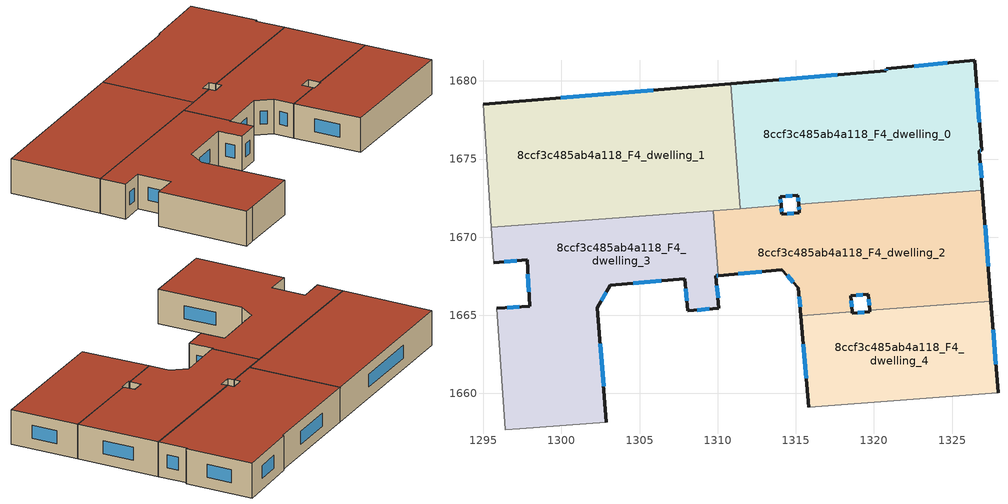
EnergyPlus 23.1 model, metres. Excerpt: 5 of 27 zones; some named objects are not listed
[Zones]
8ccf3c485ab4a118_F4_dwelling_0
 floor to 8ccf3c485ab4a118_F3_dwelling_0 (EU_floor_Construction): 1326.46,1681.33 1326.89,1675.55 1326.75,1675.53 1326.94,1673 1315.18,1672.11 1315.13,1672.69 1314,1672.59 1314.06,1672.03 1311.44,1671.83 1310.83,1679.82 1320.78,1680.65 1320.79,1680.77 z12
 wall outside (EU_wall_Construction): 1314.06,1672.03 1314,1672.59 1315.13,1672.69 1315.18,1672.11 / 1326.94,1673 1326.75,1675.53 1326.89,1675.55 1326.46,1681.33 1320.79,1680.77 1320.78,1680.65 1310.83,1679.82 z12:15
 wall to 8ccf3c485ab4a118_F4_dwelling_2 (EU_wall_Construction): 1315.18,1672.11 1326.94,1673 / 1311.44,1671.83 1314.06,1672.03 z12:15
 wall to 8ccf3c485ab4a118_F4_dwelling_1 (EU_wall_Construction): 1310.83,1679.82 1311.44,1671.83 z12:15
 window (EU_Window_Construction): 1315.15,1672.51 1315.17,1672.29 / 1314.36,1672.62 1314.78,1672.65 / 1314.04,1672.2 1314.02,1672.41 / 1317.66,1680.39 1313.95,1680.08 / 1320.79,1680.74 1320.78,1680.69 / 1324.68,1681.16 1322.57,1680.95 / 1326.75,1677.36 1326.59,1679.52 / 1326.79,1675.53 1326.85,1675.54 / 1326.88,1673.79 1326.81,1674.74 z12.94:14.06
 roof outside (EU_roof_Construction): 1326.94,1673 1326.75,1675.53 1326.89,1675.55 1326.46,1681.33 1320.79,1680.77 1320.78,1680.65 1310.83,1679.82 1311.44,1671.83 1314.06,1672.03 1314,1672.59 1315.13,1672.69 1315.18,1672.11 z15
8ccf3c485ab4a118_F4_dwelling_1
 floor to 8ccf3c485ab4a118_F3_dwelling_1 (EU_floor_Construction): 1310.83,1679.82 1311.44,1671.83 1295.51,1670.63 1294.98,1678.5 z12
 wall outside (EU_wall_Construction): 1310.83,1679.82 1294.98,1678.5 z12:15
 wall adiabatic (EU_wall_Construction): 1294.98,1678.5 1295.51,1670.63 z12:15
 wall to 8ccf3c485ab4a118_F4_dwelling_3 (EU_wall_Construction): 1295.51,1670.63 1309.73,1671.7 z12:15
 wall to 8ccf3c485ab4a118_F4_dwelling_2 (EU_wall_Construction): 1309.73,1671.7 1311.44,1671.83 z12:15
 window (EU_Window_Construction): 1305.86,1679.41 1299.95,1678.91 z12.94:14.06
 roof outside (EU_roof_Construction): 1311.44,1671.83 1310.83,1679.82 1294.98,1678.5 1295.51,1670.63 z15
8ccf3c485ab4a118_F4_dwelling_2
 floor to 8ccf3c485ab4a118_F3_dwelling_2 (EU_floor_Construction): 1326.94,1673 1327.49,1665.9 1319.73,1665.31 1319.64,1666.33 1318.52,1666.25 1318.61,1665.23 1315.32,1664.98 1315.16,1666.76 1314.11,1667.91 1310.05,1667.54 1309.73,1671.7 1314.06,1672.03 1314.11,1671.46 1315.23,1671.57 1315.18,1672.11 z12
 wall outside (EU_wall_Construction): 1315.18,1672.11 1315.23,1671.57 1314.11,1671.46 1314.06,1672.03 / 1327.49,1665.9 1326.94,1673 / 1318.61,1665.23 1318.52,1666.25 1319.64,1666.33 1319.73,1665.31 / 1310.05,1667.54 1314.11,1667.91 1315.16,1666.76 1315.32,1664.98 z12:15
 wall to 8ccf3c485ab4a118_F4_dwelling_4 (EU_wall_Construction): 1319.73,1665.31 1327.49,1665.9 / 1315.32,1664.98 1318.61,1665.23 z12:15
 wall to 8ccf3c485ab4a118_F4_dwelling_3 (EU_wall_Construction): 1309.73,1671.7 1310.05,1667.54 z12:15
 window (EU_Window_Construction): 1314.09,1671.64 1314.07,1671.85 / 1314.88,1671.53 1314.46,1671.49 / 1315.2,1671.94 1315.21,1671.74 / 1327.32,1668.12 1327.11,1670.77 / 1319.67,1666.01 1319.7,1665.63 / 1318.87,1666.27 1319.29,1666.31 / 1318.58,1665.55 1318.55,1665.93 / 1315.21,1666.2 1315.27,1665.54 / 1314.44,1667.55 1314.83,1667.12 / 1311.32,1667.66 1312.83,1667.79 z12.94:14.06
 roof outside (EU_roof_Construction): 1327.49,1665.9 1326.94,1673 1315.18,1672.11 1315.23,1671.57 1314.11,1671.46 1314.06,1672.03 1309.73,1671.7 1310.05,1667.54 1314.11,1667.91 1315.16,1666.76 1315.32,1664.98 1318.61,1665.23 1318.52,1666.25 1319.64,1666.33 1319.73,1665.31 z15
8ccf3c485ab4a118_F4_dwelling_3
 floor to 8ccf3c485ab4a118_F3_dwelling_3 (EU_floor_Construction): 1309.73,1671.7 1310.05,1667.54 1309.89,1667.53 1310.08,1665.46 1308.07,1665.28 1307.89,1667.34 1303.11,1666.91 1302.29,1665.47 1302.88,1658.16 1297.33,1657.74 1296.39,1657.66 1295.86,1665.45 1297.98,1665.58 1297.8,1668.54 1295.67,1668.36 1295.51,1670.63 z12
 wall outside (EU_wall_Construction): 1295.67,1668.36 1297.8,1668.54 1297.98,1665.58 1295.86,1665.45 / 1302.88,1658.16 1302.29,1665.47 1303.11,1666.91 1307.89,1667.34 1308.07,1665.28 1310.08,1665.46 1309.89,1667.53 1310.05,1667.54 z12:15
 wall adiabatic (EU_wall_Construction): 1295.51,1670.63 1295.67,1668.36 / 1295.86,1665.45 1296.39,1657.66 1297.33,1657.74 1302.88,1658.16 z12:15
 window (EU_Window_Construction): 1297.86,1667.61 1297.92,1666.51 / 1296.34,1668.42 1297.13,1668.49 / 1309.94,1667.53 1310,1667.54 / 1310.02,1666.11 1309.95,1666.88 / 1308.7,1665.34 1309.45,1665.41 / 1307.94,1666.7 1308.01,1665.93 / 1304.61,1667.05 1306.39,1667.21 / 1302.55,1665.92 1302.85,1666.46 / 1302.7,1660.45 1302.47,1663.18 / 1297.31,1665.54 1296.52,1665.49 z12.94:14.06
 roof outside (EU_roof_Construction): 1302.88,1658.16 1302.29,1665.47 1303.11,1666.91 1307.89,1667.34 1308.07,1665.28 1310.08,1665.46 1309.89,1667.53 1310.05,1667.54 1309.73,1671.7 1295.51,1670.63 1295.67,1668.36 1297.8,1668.54 1297.98,1665.58 1295.86,1665.45 1296.39,1657.66 1297.33,1657.74 z15
8ccf3c485ab4a118_F4_dwelling_4
 floor to 8ccf3c485ab4a118_F3_dwelling_4 (EU_floor_Construction): 1327.49,1665.9 1327.94,1660.04 1315.83,1659.13 1315.32,1664.98 1318.61,1665.23 1318.62,1665.12 1319.74,1665.22 1319.73,1665.31 z12
 wall outside (EU_wall_Construction): 1319.73,1665.31 1319.74,1665.22 1318.62,1665.12 1318.61,1665.23 / 1327.94,1660.04 1327.49,1665.9 / 1315.32,1664.98 1315.83,1659.13 z12:15
 wall adiabatic (EU_wall_Construction): 1315.83,1659.13 1327.94,1660.04 z12:15
 window (EU_Window_Construction): 1319.39,1665.19 1318.97,1665.15 / 1327.8,1661.88 1327.63,1664.06 / 1315.48,1663.15 1315.67,1660.96 z12.94:14.06
 roof outside (EU_roof_Construction): 1327.94,1660.04 1327.49,1665.9 1319.73,1665.31 1319.74,1665.22 1318.62,1665.12 1318.61,1665.23 1315.32,1664.98 1315.83,1659.13 z15
[Building]
EU S2 Campaign: North Axis=0; Terrain=City; Solar Distribution=FullExterior
[Site:Location]
Vienna: Latitude=48; Longitude=16.5; Time Zone=1; Elevation=183
[SizingPeriod:WeatherFileDays]
AnnualSizingPeriod: Begin Month=1; Begin Day of Month=1; End Month=12; End Day of Month=31; Day of Week for Start Day=Monday; Use Weather File Daylight Saving Period=No; Use Weather File Rain and Snow Indicators=No
[MATERIAL]
EU_InternalMass_Material: Roughness=MediumRough; Thickness=0.1; Conductivity=1; Density=1800; Specific Heat=900; Thermal Absorptance=0.9; Solar Absorptance=0.7; Visible Absorptance=0.7
[MATERIAL:NOMASS] Roughness=MediumRough; Thermal Absorptance=0.9; Solar Absorptance=0.7; Visible Absorptance=0.7
Name | Thermal Resistance
EU_wall_NoMass | 0.914258
EU_roof_NoMass | 0.954009
EU_floor_NoMass | 1.09711
[WINDOWMATERIAL:SIMPLEGLAZINGSYSTEM]
EU_Window_SimpleGlazing: UFactor=2.09642; Solar Heat Gain Coefficient=0.65; Visible Transmittance=0.65
[CONSTRUCTION]
EU_wall_Construction: EU_wall_NoMass
EU_roof_Construction: EU_roof_NoMass
EU_floor_Construction: EU_floor_NoMass
EU_Window_Construction: EU_Window_SimpleGlazing
EU_InternalMass_Construction: EU_InternalMass_Material
[ZONE] Type=1; Multiplier=1; Ceiling Height=autocalculate; Floor Area=autocalculate; Part of Total Floor Area=Yes
Name | Volume
8ccf3c485ab4a118_F4_dwelling_0 | 379.925
8ccf3c485ab4a118_F4_dwelling_1 | 379.909
8ccf3c485ab4a118_F4_dwelling_2 | 320.167
8ccf3c485ab4a118_F4_dwelling_3 | 346.603
8ccf3c485ab4a118_F4_dwelling_4 | 214.194
[INTERNALMASS] Construction=EU_InternalMass_Construction
Name | Zone or ZoneList | Surface Area
8ccf3c485ab4a118_F4_dwelling_0_EU_InternalMass | 8ccf3c485ab4a118_F4_dwelling_0 | 126.642
8ccf3c485ab4a118_F4_dwelling_1_EU_InternalMass | 8ccf3c485ab4a118_F4_dwelling_1 | 126.636
8ccf3c485ab4a118_F4_dwelling_2_EU_InternalMass | 8ccf3c485ab4a118_F4_dwelling_2 | 106.721
8ccf3c485ab4a118_F4_dwelling_3_EU_InternalMass | 8ccf3c485ab4a118_F4_dwelling_3 | 115.528
8ccf3c485ab4a118_F4_dwelling_4_EU_InternalMass | 8ccf3c485ab4a118_F4_dwelling_4 | 71.3978
[OTHEREQUIPMENT] Fuel Type=Electricity; Design Level Calculation Method=Watts/Area; Power per Zone Floor Area=1; Fraction Latent=0; Fraction Radiant=0; Fraction Lost=0; Carbon Dioxide Generation Rate=0; EndUse Subcategory=EU_Step8_InternalGains
Name | Zone or ZoneList or Space or SpaceList | Schedule
EU_Step8_InternalGain_8ccf3c485ab4a118_F4_dwelling_0_f000 | 8ccf3c485ab4a118_F4_dwelling_0 | EU_Step8_GainSchedule_8ccf3c485ab4a118_F4_dwelling_0_f000
EU_Step8_InternalGain_8ccf3c485ab4a118_F4_dwelling_1_f000 | 8ccf3c485ab4a118_F4_dwelling_1 | EU_Step8_GainSchedule_8ccf3c485ab4a118_F4_dwelling_1_f000
EU_Step8_InternalGain_8ccf3c485ab4a118_F4_dwelling_2_f000 | 8ccf3c485ab4a118_F4_dwelling_2 | EU_Step8_GainSchedule_8ccf3c485ab4a118_F4_dwelling_2_f000
EU_Step8_InternalGain_8ccf3c485ab4a118_F4_dwelling_3_f000 | 8ccf3c485ab4a118_F4_dwelling_3 | EU_Step8_GainSchedule_8ccf3c485ab4a118_F4_dwelling_3_f000
EU_Step8_InternalGain_8ccf3c485ab4a118_F4_dwelling_4_f000 | 8ccf3c485ab4a118_F4_dwelling_4 | EU_Step8_GainSchedule_8ccf3c485ab4a118_F4_dwelling_4_f000
[ZONEVENTILATION:DESIGNFLOWRATE] Schedule=EU_AlwaysOn; Design Flow Rate Calculation Method=AirChanges/Hour; Air Changes per Hour=0.546891; Ventilation Type=Natural; Fan Pressure Rise=0; Fan Total Efficiency=1; Constant Term Coefficient=1; Temperature Term Coefficient=0; Velocity Term Coefficient=0; Velocity Squared Term Coefficient=0; Minimum Indoor Temperature=-100; Maximum Indoor Temperature=100; Delta Temperature=-100; Minimum Outdoor Temperature=-100; Maximum Outdoor Temperature=100; Maximum Wind Speed=40
Name | Zone or ZoneList or Space or SpaceList
EU_ConstantAir_8ccf3c485ab4a118_F4_dwelling_0 | 8ccf3c485ab4a118_F4_dwelling_0
EU_ConstantAir_8ccf3c485ab4a118_F4_dwelling_1 | 8ccf3c485ab4a118_F4_dwelling_1
EU_ConstantAir_8ccf3c485ab4a118_F4_dwelling_2 | 8ccf3c485ab4a118_F4_dwelling_2
EU_ConstantAir_8ccf3c485ab4a118_F4_dwelling_3 | 8ccf3c485ab4a118_F4_dwelling_3
EU_ConstantAir_8ccf3c485ab4a118_F4_dwelling_4 | 8ccf3c485ab4a118_F4_dwelling_4
[HVACTEMPLATE:THERMOSTAT] Constant Heating Setpoint=20; Constant Cooling Setpoint=50
EU_HeatOnly_8ccf3c485ab4a118_F4_dwelling_1; EU_HeatOnly_8ccf3c485ab4a118_F4_dwelling_2; EU_HeatOnly_8ccf3c485ab4a118_F4_dwelling_3; EU_HeatOnly_8ccf3c485ab4a118_F4_dwelling_4
[HVACTEMPLATE:ZONE:IDEALLOADSAIRSYSTEM] System Availability Schedule=EU_AlwaysOn; Maximum Heating Supply Air Temperature=50; Minimum Cooling Supply Air Temperature=13; Maximum Heating Supply Air Humidity Ratio=0.0156; Minimum Cooling Supply Air Humidity Ratio=0.0077; Heating Limit=NoLimit; Cooling Limit=NoLimit; Heating Availability Schedule=EU_AlwaysOn; Cooling Availability Schedule=EU_CoolingOff; Dehumidification Control Type=ConstantSensibleHeatRatio; Cooling Sensible Heat Ratio=0.7; Dehumidification Setpoint=60; Humidification Control Type=None; Humidification Setpoint=30; Outdoor Air Method=None; Outdoor Air Flow Rate per Person=0.00944; Outdoor Air Flow Rate per Zone Floor Area=0; Outdoor Air Flow Rate per Zone=0; Demand Controlled Ventilation Type=None; Outdoor Air Economizer Type=NoEconomizer; Heat Recovery Type=None; Sensible Heat Recovery Effectiveness=0.7; Latent Heat Recovery Effectiveness=0.65
Name | Template Thermostat
8ccf3c485ab4a118_F4_dwelling_0 | EU_HeatOnly_8ccf3c485ab4a118_F4_dwelling_0
8ccf3c485ab4a118_F4_dwelling_1 | EU_HeatOnly_8ccf3c485ab4a118_F4_dwelling_1
8ccf3c485ab4a118_F4_dwelling_2 | EU_HeatOnly_8ccf3c485ab4a118_F4_dwelling_2
8ccf3c485ab4a118_F4_dwelling_3 | EU_HeatOnly_8ccf3c485ab4a118_F4_dwelling_3
8ccf3c485ab4a118_F4_dwelling_4 | EU_HeatOnly_8ccf3c485ab4a118_F4_dwelling_4
[SIZING:ZONE] Zone Cooling Design Supply Air Temperature Input Method=SupplyAirTemperature; Zone Cooling Design Supply Air Temperature=13; Zone Heating Design Supply Air Temperature Input Method=SupplyAirTemperature; Zone Heating Design Supply Air Temperature=50; Zone Cooling Design Supply Air Humidity Ratio=0.008; Zone Heating Design Supply Air Humidity Ratio=0.008; Cooling Design Air Flow Method=DesignDay; Cooling Design Air Flow Rate=0; Cooling Minimum Air Flow per Zone Floor Area=0.000762; Cooling Minimum Air Flow=0; Cooling Minimum Air Flow Fraction=0.2; Heating Design Air Flow Method=DesignDay; Heating Design Air Flow Rate=0; Heating Maximum Air Flow per Zone Floor Area=0.002032; Heating Maximum Air Flow=0.141576; Heating Maximum Air Flow Fraction=0.3; Account for Dedicated Outdoor Air System=No; Dedicated Outdoor Air System Control Strategy=NeutralSupplyAir; Dedicated Outdoor Air Low Setpoint Temperature for Design=autosize; Dedicated Outdoor Air High Setpoint Temperature for Design=autosize; Zone Load Sizing Method=Sensible Load Only No Latent Load; Zone Latent Cooling Design Supply Air Humidity Ratio Input Method=HumidityRatioDifference; Zone Cooling Design Supply Air Humidity Ratio Difference=0.005; Zone Latent Heating Design Supply Air Humidity Ratio Input Method=HumidityRatioDifference; Zone Humidification Design Supply Air Humidity Ratio Difference=0.005
8ccf3c485ab4a118_F4_dwelling_0; 8ccf3c485ab4a118_F4_dwelling_1; 8ccf3c485ab4a118_F4_dwelling_2; 8ccf3c485ab4a118_F4_dwelling_3; 8ccf3c485ab4a118_F4_dwelling_4
[SCHEDULE:CONSTANT]
Name | Hourly Value
EU_AlwaysOn | 1
EU_CoolingOff | 0
[SCHEDULE:FILE] Column Number=1; Rows to Skip at Top=0; Number of Hours of Data=8760; Column Separator=Comma; Interpolate to Timestep=No; Minutes per Item=60; Adjust Schedule for Daylight Savings=Yes
Name | File
EU_Step8_GainSchedule_8ccf3c485ab4a118_F4_dwelling_0_f000 | ../../schedules/8ccf3c485ab4a118/8ccf3c485ab4a118_F4_dwelling_0_f000_gain.csv
EU_Step8_GainSchedule_8ccf3c485ab4a118_F4_dwelling_1_f000 | ../../schedules/8ccf3c485ab4a118/8ccf3c485ab4a118_F4_dwelling_1_f000_gain.csv
EU_Step8_GainSchedule_8ccf3c485ab4a118_F4_dwelling_2_f000 | ../../schedules/8ccf3c485ab4a118/8ccf3c485ab4a118_F4_dwelling_2_f000_gain.csv
EU_Step8_GainSchedule_8ccf3c485ab4a118_F4_dwelling_3_f000 | ../../schedules/8ccf3c485ab4a118/8ccf3c485ab4a118_F4_dwelling_3_f000_gain.csv
EU_Step8_GainSchedule_8ccf3c485ab4a118_F4_dwelling_4_f000 | ../../schedules/8ccf3c485ab4a118/8ccf3c485ab4a118_F4_dwelling_4_f000_gain.csv
